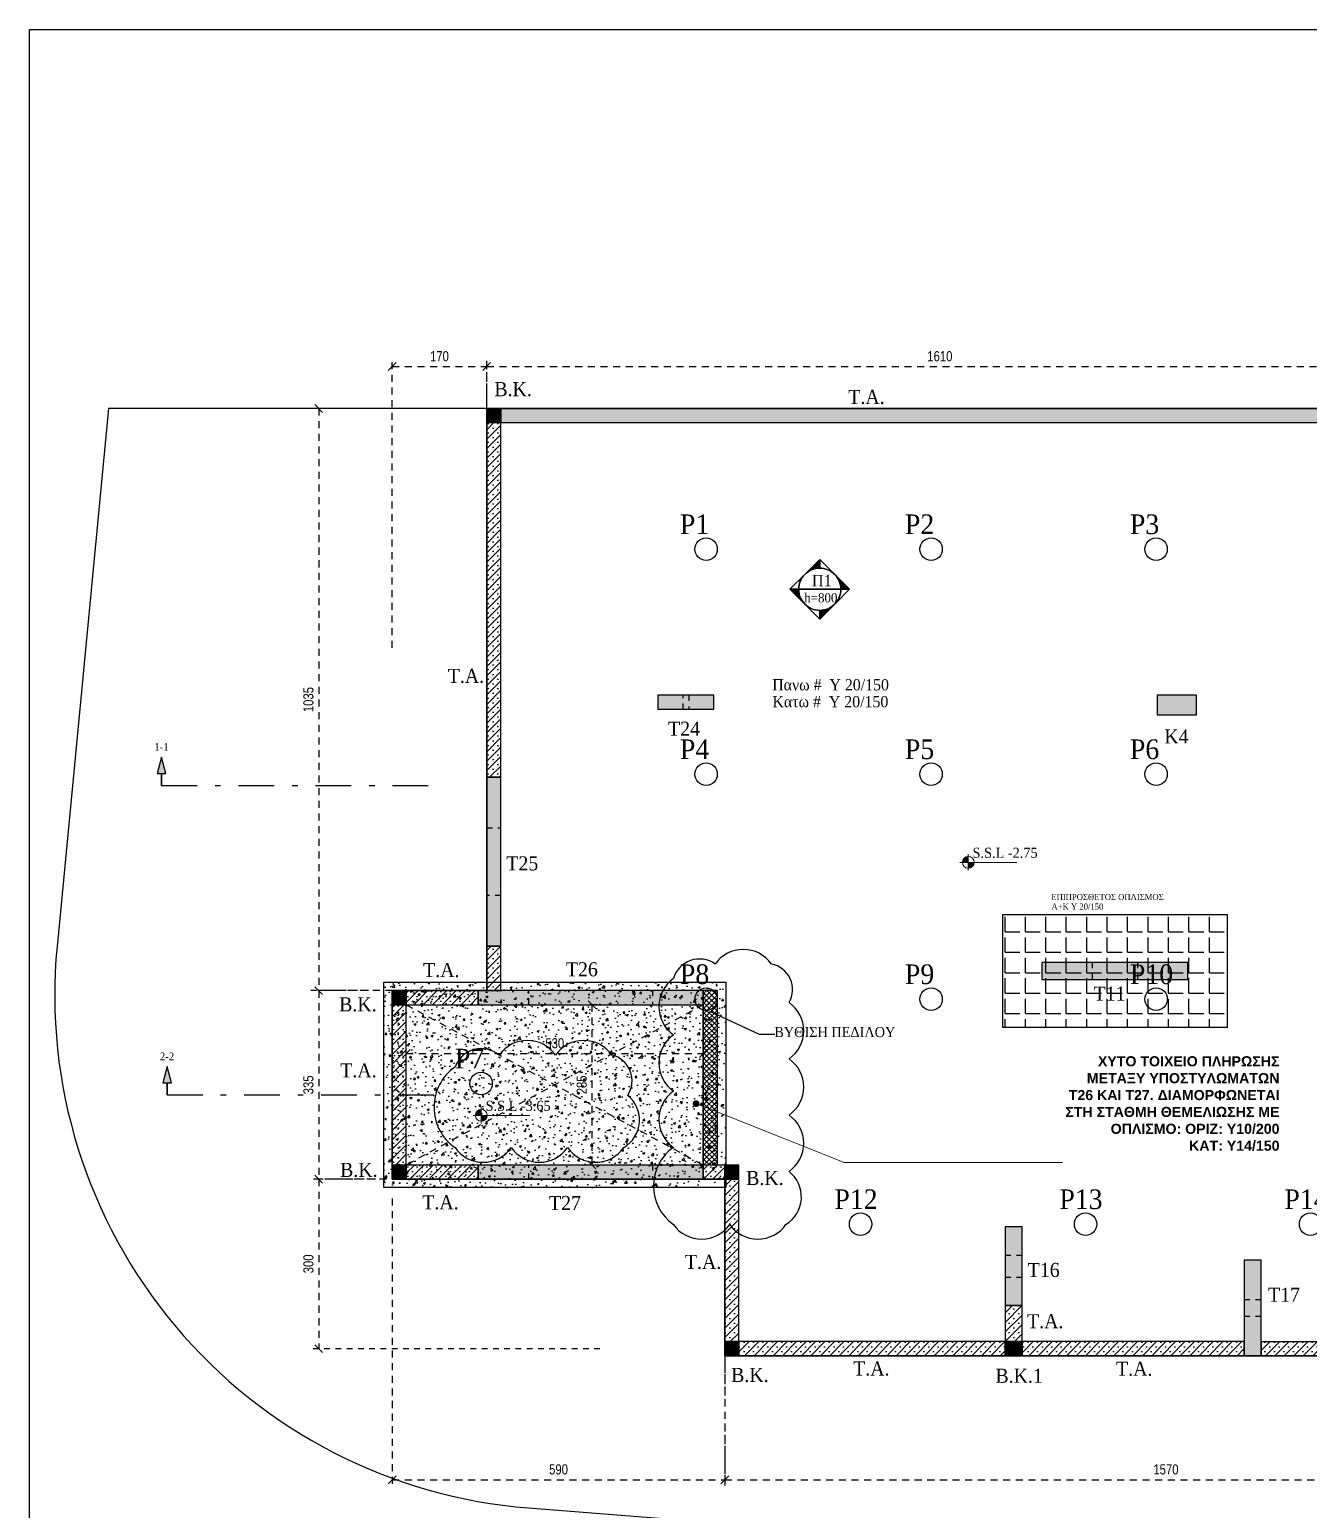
# Model space of a CAD drawing. Header units: millimetres. Extents: x -2171 to 1563, y -1758 to -1505.
# Drawn here: x -1732.05 to -1709.32, y -1616.56 to -1590.25 of the extents above; entities that cross this region are included whole.
import ezdxf
from ezdxf.enums import TextEntityAlignment as Align

# ---------------------------------------------------------------- set-up
doc = ezdxf.new("R2010")
doc.units = ezdxf.units.MM
doc.header["$PDMODE"] = 32
for name, pattern in [('DASHDOT', [25.4, 12.7, -6.35, 0, -6.35]), ('DASHED2', [0.375, 0.25, -0.125]), ('DOT', [0.025, 0, -0.025]), ('HIDDEN', [0.375, 0.25, -0.125]), ('HIDDEN2', [0.1875, 0.125, -0.0625])]:
    doc.linetypes.add(name, pattern=pattern)
doc.layers.get('Defpoints').update_dxf_attribs({"color": 6})
for name, color, linetype in [('-S_TEXT', 3, 'Continuous'), ('AM_5', 7, 'Continuous'), ('athinas comments', 10, 'Continuous'), ('Col_Det_Fill', 7, 'Continuous'), ('COLUMNS', 3, 'Continuous'), ('Fill_Col', 7, 'Continuous'), ('Geo_Col', 7, 'Continuous'), ('Geo_Col_-1', 7, 'Continuous'), ('Geo_Lines', 7, 'Continuous'), ('Geo_Lines_-1', 94, 'Continuous'), ('Geo_Lines_Foundation', 7, 'Continuous'), ('Sect_Fill', 7, 'Continuous'), ('Sect_Line_Symbol', 7, 'Continuous'), ('Text_Beam_3', 7, 'Continuous'), ('Text_Beam_Foundation', 7, 'Continuous'), ('Text_Col', 7, 'Continuous'), ('Text_Col_-1', 7, 'Continuous'), ('Text_Reinf_Slab', 7, 'Continuous'), ('Text_Reinf_Slab_Foundation', 7, 'Continuous'), ('Text_Slab', 7, 'Continuous')]:
    doc.layers.add(name, color=color, linetype=linetype)
doc.layers.add('A-ANNO-DIMS', color=1, linetype='Continuous', lineweight=9)
doc.layers.add('LEVEL PROPOSAL', color=242, linetype='Continuous', lineweight=0)
doc.styles.add('1-100', font='arial.ttf', dxfattribs={"width": 0.8})
doc.styles.add('ag', font='arial.ttf', dxfattribs={"height": 0.25})
doc.styles.add('S1TmsNwRmn1088_b_934_161', font='times.ttf', dxfattribs={"width": 0.933629, "height": 0.10875})
doc.styles.add('S1TmsNwRmn11_b_934_161', font='times.ttf', dxfattribs={"width": 0.933629, "height": 0.001087})
doc.styles.add('S1TmsNwRmn1359_b_934_161', font='times.ttf', dxfattribs={"width": 0.933629, "height": 0.135937})
doc.styles.get("Standard").update_dxf_attribs({"font": 'tahoma.ttf'})
doc.dimstyles.new('CHRISTOFOROS', dxfattribs={"dimscale": 0.2, "dimtxt": 0.25, "dimasz": 0.6, "dimexe": 0, "dimexo": 0, "dimgap": 0, "dimtad": 0, "dimdec": 0, "dimlfac": 100, "dimzin": 0, "dimdsep": 46, "dimtxsty": 'ag', "dimblk": 'ARCHTICK', "dimcen": 0, "dimclrd": 256, "dimclre": 256, "dimclrt": 1, "dimaunit": 1, "dimadec": 0, "dimazin": 0, "dimtfac": 1, "dimtdec": 0, "dimtofl": 0, "dimtmove": 0, "dimatfit": 3, "dimfxl": 1, "dimtolj": 1, "dimtzin": 0, "dimlwd": -1, "dimlwe": -1, "dimarcsym": 0})
doc.dimstyles.new('Copy of 1-100', dxfattribs={"dimtxt": 0.18, "dimasz": 0.14, "dimexe": 0.14, "dimexo": 0.1, "dimgap": 0.09, "dimtad": 1, "dimdec": 0, "dimlfac": 100, "dimrnd": 5, "dimzin": 5, "dimdsep": 46, "dimtxsty": '1-100', "dimblk": 'OBLIQUE', "dimcen": 0.09, "dimclrd": 1, "dimclre": 1, "dimclrt": 2, "dimadec": 0, "dimazin": 0, "dimtfac": 1, "dimtdec": 0, "dimtix": 1, "dimtmove": 2, "dimatfit": 3, "dimfxl": 5, "dimfxlon": 1, "dimtolj": 1, "dimtzin": 5, "dimarcsym": 0})
pattern_1 = [(45, (-88.00182, 0), (-0.084189901, 0.084189901), []), (45, (-87.91763, 0), (-0.084189901, 0.084189901), [0, -0.1190625])]

# ---------------------------------------------------------------- blocks, each defined once
blk = doc.blocks.new('Label_Υπόγειο 1-RC_XSN2633_3240')
at = {"layer": 'Text_Slab'}
for points in [[(-0.177, 0.177, -0.198912), (0, 0.25), (0, 0.354)], [(0.177, 0.177, -0.198912), (0.25, 0), (0.354, 0)], [(-0.177, -0.177, -0.198912), (-0.25, 0), (-0.354, 0)], [(0.177, -0.177, -0.198912), (0, -0.25), (0, -0.354)]]:
    blk.add_hatch(color=174, dxfattribs=at).paths.add_polyline_path(points)
at = {"layer": 'Text_Slab', "color": 174}
for points in [[(-0.177, 0.177, -0.198912), (0, 0.25), (0, 0.354)], [(0, 0.25, -0.198912), (0.177, 0.177), (0, 0.354)], [(-0.25, 0, -0.198912), (-0.177, 0.177), (-0.354, 0)], [(-0.25, 0, 0.414214), (0, -0.25, 0.414214), (0.25, 0, 0.414214), (0, 0.25, 0.414214)], [(0.177, 0.177, -0.198912), (0.25, 0), (0.354, 0)], [(-0.177, -0.177, -0.198912), (-0.25, 0), (-0.354, 0)], [(0.25, 0, -0.198912), (0.177, -0.177), (0.354, 0)], [(0, -0.25, -0.198912), (-0.177, -0.177), (0, -0.354)], [(0.177, -0.177, -0.198912), (0, -0.25), (0, -0.354)]]:
    blk.add_lwpolyline(points, format="xyb", close=True, dxfattribs=at)
blk.add_lwpolyline([(0.25, 0), (-0.25, 0)], close=True, dxfattribs=at)
blk = doc.blocks.new('_Oblique')
at = {"color": 0, "linetype": 'ByBlock', "lineweight": -2}
blk.add_line((-0.5, -0.5), (0.5, 0.5), dxfattribs=at)
blk = doc.blocks.new('*D1580')
at = {"layer": 'A-ANNO-DIMS', "color": 1, "linetype": 'HIDDEN', "lineweight": -2, "ltscale": 0.5, "transparency": 16777216}
blk.add_line((-1725.604, -1601.239), (-1725.604, -1596.099), dxfattribs=at)
at = {"layer": 'A-ANNO-DIMS', "color": 1, "linetype": 'HIDDEN2', "lineweight": -2, "ltscale": 0.5, "transparency": 16777216}
blk.add_line((-1723.924, -1601.239), (-1723.924, -1596.099), dxfattribs=at)
at = {"layer": 'A-ANNO-DIMS', "color": 1, "linetype": 'DASHED2', "lineweight": -2, "ltscale": 0.5, "transparency": 16777216}
blk.add_line((-1725.604, -1596.239), (-1723.924, -1596.239), dxfattribs=at)
at = {"layer": 'Defpoints', "color": 0, "ltscale": 0.5, "transparency": 16777216}
for p in [(-1723.924, -1596.239), (-1725.604, -1607.336), (-1723.924, -1607.336)]:
    blk.add_point(p, dxfattribs=at)
at = {"layer": 'A-ANNO-DIMS', "color": 1, "lineweight": -2, "ltscale": 0.5, "transparency": 16777216, "xscale": 0.14, "yscale": 0.14, "zscale": 0.14, "rotation": 180}
blk.add_blockref('_Oblique', (-1725.604, -1596.239), dxfattribs=at)
at = {"layer": 'A-ANNO-DIMS', "color": 1, "lineweight": -2, "ltscale": 0.5, "transparency": 16777216, "xscale": 0.14, "yscale": 0.14, "zscale": 0.14}
blk.add_blockref('_Oblique', (-1723.924, -1596.239), dxfattribs=at)
at = {"layer": 'A-ANNO-DIMS', "color": 2, "ltscale": 0.5, "transparency": 16777216, "insert": (-1724.764, -1596.058), "char_height": 0.18, "attachment_point": 5, "style": '1-100'}
blk.add_mtext('\\A1;170', dxfattribs=at)
blk = doc.blocks.new('*D1581')
at = {"layer": 'A-ANNO-DIMS', "color": 1, "linetype": 'HIDDEN', "lineweight": -2, "ltscale": 0.5, "transparency": 16777216}
blk.add_line((-1723.924, -1601.239), (-1723.924, -1596.099), dxfattribs=at)
at = {"layer": 'A-ANNO-DIMS', "color": 1, "linetype": 'HIDDEN2', "lineweight": -2, "ltscale": 0.5, "transparency": 16777216}
blk.add_line((-1707.813, -1596.886), (-1707.813, -1596.099), dxfattribs=at)
at = {"layer": 'A-ANNO-DIMS', "color": 1, "linetype": 'DASHED2', "lineweight": -2, "ltscale": 0.5, "transparency": 16777216}
blk.add_line((-1723.924, -1596.239), (-1707.813, -1596.239), dxfattribs=at)
at = {"layer": 'Defpoints', "color": 0, "ltscale": 0.5, "transparency": 16777216}
for p in [(-1707.813, -1596.239), (-1707.813, -1596.986), (-1723.924, -1607.336)]:
    blk.add_point(p, dxfattribs=at)
at = {"layer": 'A-ANNO-DIMS', "color": 1, "lineweight": -2, "ltscale": 0.5, "transparency": 16777216, "xscale": 0.14, "yscale": 0.14, "zscale": 0.14, "rotation": 180}
blk.add_blockref('_Oblique', (-1723.924, -1596.239), dxfattribs=at)
at = {"layer": 'A-ANNO-DIMS', "color": 1, "lineweight": -2, "ltscale": 0.5, "transparency": 16777216, "xscale": 0.14, "yscale": 0.14, "zscale": 0.14}
blk.add_blockref('_Oblique', (-1707.813, -1596.239), dxfattribs=at)
at = {"layer": 'A-ANNO-DIMS', "color": 2, "ltscale": 0.5, "transparency": 16777216, "insert": (-1715.868, -1596.058), "char_height": 0.18, "attachment_point": 5, "style": '1-100'}
blk.add_mtext('\\A1;1610', dxfattribs=at)
blk = doc.blocks.new('*D1584')
at = {"layer": 'A-ANNO-DIMS', "color": 1, "linetype": 'HIDDEN', "lineweight": -2, "ltscale": 0.5, "transparency": 16777216}
blk.add_line((-1724.024, -1596.985), (-1727.051, -1596.985), dxfattribs=at)
at = {"layer": 'A-ANNO-DIMS', "color": 1, "linetype": 'DASHED2', "lineweight": -2, "ltscale": 0.5, "transparency": 16777216}
blk.add_line((-1726.911, -1596.985), (-1726.911, -1607.336), dxfattribs=at)
at = {"layer": 'A-ANNO-DIMS', "color": 1, "linetype": 'HIDDEN2', "lineweight": -2, "ltscale": 0.5, "transparency": 16777216}
blk.add_line((-1724.024, -1607.336), (-1727.051, -1607.336), dxfattribs=at)
at = {"layer": 'Defpoints', "color": 0, "ltscale": 0.5, "transparency": 16777216}
for p in [(-1723.924, -1596.985), (-1726.911, -1607.336), (-1723.924, -1607.336)]:
    blk.add_point(p, dxfattribs=at)
at = {"layer": 'A-ANNO-DIMS', "color": 1, "lineweight": -2, "ltscale": 0.5, "transparency": 16777216, "xscale": 0.14, "yscale": 0.14, "zscale": 0.14}
for p, rotation in [((-1726.911, -1596.985), 90), ((-1726.911, -1607.336), 270)]:
    blk.add_blockref('_Oblique', p, dxfattribs=dict(at, rotation=rotation))
at = {"layer": 'A-ANNO-DIMS', "color": 2, "ltscale": 0.5, "transparency": 16777216, "insert": (-1727.093, -1602.161), "char_height": 0.18, "attachment_point": 5, "rotation": 90, "style": '1-100'}
blk.add_mtext('\\A1;1035', dxfattribs=at)
blk = doc.blocks.new('*D1585')
at = {"layer": 'A-ANNO-DIMS', "color": 1, "linetype": 'HIDDEN', "lineweight": -2, "ltscale": 0.5, "transparency": 16777216}
blk.add_line((-1724.024, -1607.336), (-1727.051, -1607.336), dxfattribs=at)
at = {"layer": 'A-ANNO-DIMS', "color": 1, "linetype": 'DASHED2', "lineweight": -2, "ltscale": 0.5, "transparency": 16777216}
blk.add_line((-1726.911, -1607.336), (-1726.911, -1610.686), dxfattribs=at)
at = {"layer": 'A-ANNO-DIMS', "color": 1, "linetype": 'HIDDEN2', "lineweight": -2, "ltscale": 0.5, "transparency": 16777216}
blk.add_line((-1725.704, -1610.686), (-1727.051, -1610.686), dxfattribs=at)
at = {"layer": 'Defpoints', "color": 0, "ltscale": 0.5, "transparency": 16777216}
for p in [(-1723.924, -1607.336), (-1726.911, -1610.686), (-1725.604, -1610.686)]:
    blk.add_point(p, dxfattribs=at)
at = {"layer": 'A-ANNO-DIMS', "color": 1, "lineweight": -2, "ltscale": 0.5, "transparency": 16777216, "xscale": 0.14, "yscale": 0.14, "zscale": 0.14}
for p, rotation in [((-1726.911, -1607.336), 90), ((-1726.911, -1610.686), 270)]:
    blk.add_blockref('_Oblique', p, dxfattribs=dict(at, rotation=rotation))
at = {"layer": 'A-ANNO-DIMS', "color": 2, "ltscale": 0.5, "transparency": 16777216, "insert": (-1727.093, -1609.011), "char_height": 0.18, "attachment_point": 5, "rotation": 90, "style": '1-100'}
blk.add_mtext('\\A1;335', dxfattribs=at)
blk = doc.blocks.new('*D1586')
at = {"layer": 'A-ANNO-DIMS', "color": 1, "linetype": 'HIDDEN', "lineweight": -2, "ltscale": 0.5, "transparency": 16777216}
blk.add_line((-1725.704, -1610.686), (-1727.051, -1610.686), dxfattribs=at)
at = {"layer": 'A-ANNO-DIMS', "color": 1, "linetype": 'DASHED2', "lineweight": -2, "ltscale": 0.5, "transparency": 16777216}
blk.add_line((-1726.911, -1610.686), (-1726.911, -1613.701), dxfattribs=at)
at = {"layer": 'A-ANNO-DIMS', "color": 1, "linetype": 'HIDDEN2', "lineweight": -2, "ltscale": 0.5, "transparency": 16777216}
blk.add_line((-1721.911, -1613.701), (-1727.051, -1613.701), dxfattribs=at)
at = {"layer": 'Defpoints', "color": 0, "ltscale": 0.5, "transparency": 16777216}
for p in [(-1725.604, -1610.686), (-1726.911, -1613.701), (-1719.566, -1613.701)]:
    blk.add_point(p, dxfattribs=at)
at = {"layer": 'A-ANNO-DIMS', "color": 1, "lineweight": -2, "ltscale": 0.5, "transparency": 16777216, "xscale": 0.14, "yscale": 0.14, "zscale": 0.14}
for p, rotation in [((-1726.911, -1610.686), 90), ((-1726.911, -1613.701), 270)]:
    blk.add_blockref('_Oblique', p, dxfattribs=dict(at, rotation=rotation))
at = {"layer": 'A-ANNO-DIMS', "color": 2, "ltscale": 0.5, "transparency": 16777216, "insert": (-1727.093, -1612.193), "char_height": 0.18, "attachment_point": 5, "rotation": 90, "style": '1-100'}
blk.add_mtext('\\A1;300', dxfattribs=at)
blk = doc.blocks.new('*D1571')
at = {"layer": 'A-ANNO-DIMS', "color": 1, "linetype": 'HIDDEN', "lineweight": -2, "ltscale": 0.5, "transparency": 16777216}
blk.add_line((-1725.604, -1611.031), (-1725.604, -1616.171), dxfattribs=at)
at = {"layer": 'A-ANNO-DIMS', "color": 1, "linetype": 'HIDDEN2', "lineweight": -2, "ltscale": 0.5, "transparency": 16777216}
blk.add_line((-1719.691, -1611.031), (-1719.691, -1616.171), dxfattribs=at)
at = {"layer": 'A-ANNO-DIMS', "color": 1, "linetype": 'DASHED2', "lineweight": -2, "ltscale": 0.5, "transparency": 16777216}
blk.add_line((-1725.604, -1616.031), (-1719.691, -1616.031), dxfattribs=at)
at = {"layer": 'Defpoints', "color": 0, "ltscale": 0.5, "transparency": 16777216}
for p in [(-1725.604, -1610.686), (-1719.691, -1610.686), (-1719.691, -1616.031)]:
    blk.add_point(p, dxfattribs=at)
at = {"layer": 'A-ANNO-DIMS', "color": 1, "lineweight": -2, "ltscale": 0.5, "transparency": 16777216, "xscale": 0.14, "yscale": 0.14, "zscale": 0.14, "rotation": 180}
blk.add_blockref('_Oblique', (-1725.604, -1616.031), dxfattribs=at)
at = {"layer": 'A-ANNO-DIMS', "color": 1, "lineweight": -2, "ltscale": 0.5, "transparency": 16777216, "xscale": 0.14, "yscale": 0.14, "zscale": 0.14}
blk.add_blockref('_Oblique', (-1719.691, -1616.031), dxfattribs=at)
at = {"layer": 'A-ANNO-DIMS', "color": 2, "ltscale": 0.5, "transparency": 16777216, "insert": (-1722.647, -1615.849), "char_height": 0.18, "attachment_point": 5, "style": '1-100'}
blk.add_mtext('\\A1;590', dxfattribs=at)
blk = doc.blocks.new('*D1587')
at = {"layer": 'A-ANNO-DIMS', "color": 1, "linetype": 'HIDDEN', "lineweight": -2, "ltscale": 0.5, "transparency": 16777216}
blk.add_line((-1719.691, -1613.926), (-1719.691, -1616.171), dxfattribs=at)
at = {"layer": 'A-ANNO-DIMS', "color": 1, "linetype": 'HIDDEN2', "lineweight": -2, "ltscale": 0.5, "transparency": 16777216}
blk.add_line((-1704.007, -1613.929), (-1704.007, -1616.171), dxfattribs=at)
at = {"layer": 'A-ANNO-DIMS', "color": 1, "linetype": 'DASHED2', "lineweight": -2, "ltscale": 0.5, "transparency": 16777216}
blk.add_line((-1719.691, -1616.031), (-1704.007, -1616.031), dxfattribs=at)
at = {"layer": 'Defpoints', "color": 0, "ltscale": 0.5, "transparency": 16777216}
for p in [(-1719.691, -1613.826), (-1704.007, -1613.829), (-1704.007, -1616.031)]:
    blk.add_point(p, dxfattribs=at)
at = {"layer": 'A-ANNO-DIMS', "color": 1, "lineweight": -2, "ltscale": 0.5, "transparency": 16777216, "xscale": 0.14, "yscale": 0.14, "zscale": 0.14, "rotation": 180}
blk.add_blockref('_Oblique', (-1719.691, -1616.031), dxfattribs=at)
at = {"layer": 'A-ANNO-DIMS', "color": 1, "lineweight": -2, "ltscale": 0.5, "transparency": 16777216, "xscale": 0.14, "yscale": 0.14, "zscale": 0.14}
blk.add_blockref('_Oblique', (-1704.007, -1616.031), dxfattribs=at)
at = {"layer": 'A-ANNO-DIMS', "color": 2, "ltscale": 0.5, "transparency": 16777216, "insert": (-1711.849, -1615.849), "char_height": 0.18, "attachment_point": 5, "style": '1-100'}
blk.add_mtext('\\A1;1570', dxfattribs=at)
blk = doc.blocks.new('*D1593')
at = {"layer": 'AM_5', "color": 1, "linetype": 'HIDDEN', "lineweight": -2, "ltscale": 0.5, "transparency": 16777216}
blk.add_line((-1725.354, -1608.454), (-1725.354, -1608.314), dxfattribs=at)
at = {"layer": 'AM_5', "color": 1, "linetype": 'DASHED2', "lineweight": -2, "ltscale": 0.5, "transparency": 16777216}
blk.add_line((-1725.354, -1608.454), (-1720.074, -1608.454), dxfattribs=at)
at = {"layer": 'AM_5', "color": 1, "linetype": 'HIDDEN2', "lineweight": -2, "ltscale": 0.5, "transparency": 16777216}
blk.add_line((-1720.074, -1608.454), (-1720.074, -1608.314), dxfattribs=at)
at = {"layer": 'Defpoints', "color": 0, "ltscale": 0.5, "transparency": 16777216}
for p in [(-1725.354, -1608.454), (-1720.074, -1608.454), (-1720.074, -1608.454)]:
    blk.add_point(p, dxfattribs=at)
at = {"layer": 'AM_5', "color": 1, "lineweight": -2, "ltscale": 0.5, "transparency": 16777216, "xscale": 0.14, "yscale": 0.14, "zscale": 0.14, "rotation": 180}
blk.add_blockref('_Oblique', (-1725.354, -1608.454), dxfattribs=at)
at = {"layer": 'AM_5', "color": 1, "lineweight": -2, "ltscale": 0.5, "transparency": 16777216, "xscale": 0.14, "yscale": 0.14, "zscale": 0.14}
blk.add_blockref('_Oblique', (-1720.074, -1608.454), dxfattribs=at)
at = {"layer": 'AM_5', "color": 2, "ltscale": 0.5, "transparency": 16777216, "insert": (-1722.714, -1608.272), "char_height": 0.18, "attachment_point": 5, "style": '1-100'}
blk.add_mtext('\\A1;530', dxfattribs=at)
blk = doc.blocks.new('*D1594')
at = {"layer": 'AM_5', "color": 1, "linetype": 'HIDDEN', "lineweight": -2, "ltscale": 0.5, "transparency": 16777216}
blk.add_line((-1721.965, -1607.586), (-1722.193, -1607.586), dxfattribs=at)
at = {"layer": 'AM_5', "color": 1, "linetype": 'DASHED2', "lineweight": -2, "ltscale": 0.5, "transparency": 16777216}
blk.add_line((-1722.053, -1607.586), (-1722.053, -1610.436), dxfattribs=at)
at = {"layer": 'AM_5', "color": 1, "linetype": 'HIDDEN2', "lineweight": -2, "ltscale": 0.5, "transparency": 16777216}
blk.add_line((-1721.965, -1610.436), (-1722.193, -1610.436), dxfattribs=at)
at = {"layer": 'Defpoints', "color": 0, "ltscale": 0.5, "transparency": 16777216}
for p in [(-1721.865, -1607.586), (-1722.053, -1610.436), (-1721.865, -1610.436)]:
    blk.add_point(p, dxfattribs=at)
at = {"layer": 'AM_5', "color": 1, "lineweight": -2, "ltscale": 0.5, "transparency": 16777216, "xscale": 0.14, "yscale": 0.14, "zscale": 0.14}
for p, rotation in [((-1722.053, -1607.586), 90), ((-1722.053, -1610.436), 270)]:
    blk.add_blockref('_Oblique', p, dxfattribs=dict(at, rotation=rotation))
at = {"layer": 'AM_5', "color": 2, "ltscale": 0.5, "transparency": 16777216, "insert": (-1722.234, -1609.011), "char_height": 0.18, "attachment_point": 5, "rotation": 90, "style": '1-100'}
blk.add_mtext('\\A1;285', dxfattribs=at)
blk = doc.blocks.new('_ArchTick')
at = {"color": 0, "linetype": 'ByBlock', "const_width": 0.15}
blk.add_lwpolyline([(-0.5, -0.5), (0.5, 0.5)], dxfattribs=at)
blk = doc.blocks.new('Level Proposal')
at = {"layer": 'LEVEL PROPOSAL'}
for points in [[(0, 0.15, 0.414214), (-0.15, 0), (0, 0)], [(0.15, 0), (0, 0), (0, -0.15, 0.414214)]]:
    blk.add_hatch(color=256, dxfattribs=at).paths.add_polyline_path(points)
for p, q in [((-0.21, 0), (1.23, 0)), ((0, 0.21), (0, -0.21))]:
    blk.add_line(p, q, dxfattribs=at)
blk.add_circle((0, 0), 0.15, dxfattribs=at)
blk = doc.blocks.new('zw$9B12')
at = {"layer": 'COLUMNS'}
for centre in [(-14.767, 5.6), (-10.767, 5.6), (-6.767, 5.6), (-14.767, 1.6), (-10.767, 1.6), (-6.767, 1.6), (1.233, 0.1), (5.233, 0.1), (9.233, 0.1), (-14.767, -2.4), (-10.767, -2.4), (-6.767, -2.4), (-2.767, -2.4), (-18.767, -3.9), (-12.02, -6.4), (-8.02, -6.4), (-4.02, -6.4), (-0.02, -6.4)]:
    blk.add_circle(centre, 0.2, dxfattribs=at)
at = {"layer": 'Text_Col_-1', "color": 200, "style": 'S1TmsNwRmn11_b_934_161', "width": 0.933629}
for s, p in [('P1', (-15.232, 5.867)), ('P2', (-11.232, 5.867)), ('P3', (-7.232, 5.867)), ('P4', (-15.232, 1.867)), ('P5', (-11.232, 1.867)), ('P6', (-7.232, 1.867)), ('P16', (0.768, 0.367)), ('P17', (4.768, 0.367)), ('P18', (8.768, 0.367)), ('P8', (-15.232, -2.133)), ('P9', (-11.232, -2.133)), ('P10', (-7.232, -2.133)), ('P11', (-3.232, -2.133)), ('P7', (-19.232, -3.633)), ('P12', (-12.486, -6.133)), ('P13', (-8.486, -6.133)), ('P14', (-4.486, -6.133)), ('P15', (-0.486, -6.133))]:
    blk.add_text(s, height=0.35, dxfattribs=at).set_placement(p)

msp = doc.modelspace()

# ---------------------------------------------------------------- hatches: boundary and pattern name
at = {"linetype": 'Continuous', "ltscale": 0.5}
h = msp.add_hatch(dxfattribs=at)
h.set_pattern_fill('ANSI37', color=8, scale=0.02)
h.set_pattern_definition([(45, (-12.013236, 0), (-0.0449012806, 0.0449012806), []), (135, (-12.013236, 0), (-0.0449012806, -0.0449012806), [])])
h.paths.add_polyline_path([(-1719.8239, -1610.4327), (-1719.8238, -1607.3358), (-1720.0738, -1607.3358), (-1720.0738, -1610.4327)])
at = {"layer": 'Fill_Col'}
for points in [[(-1723.6737, -1597.2355), (-1723.6737, -1596.9855), (-1723.9237, -1596.9855), (-1723.9237, -1597.2355)], [(-1720.8836, -1602.3333), (-1719.8836, -1602.3333), (-1719.8836, -1602.0833), (-1720.8836, -1602.0833)], [(-1711.3067, -1602.0832), (-1712.0067, -1602.0832), (-1712.0067, -1602.4332), (-1711.3067, -1602.4332)], [(-1723.6738, -1606.5428), (-1723.6738, -1603.5428), (-1723.9238, -1603.5428), (-1723.9238, -1606.5428)], [(-1714.0568, -1607.1359), (-1711.4568, -1607.1359), (-1711.4568, -1606.8359), (-1714.0568, -1606.8359)], [(-1725.3539, -1607.5857), (-1725.3539, -1607.3357), (-1725.6039, -1607.3357), (-1725.6039, -1607.5857)], [(-1724.0738, -1607.5858), (-1720.0738, -1607.5858), (-1720.0738, -1607.3358), (-1724.0738, -1607.3358)], [(-1725.354, -1610.6857), (-1725.354, -1610.4357), (-1725.604, -1610.4357), (-1725.604, -1610.6857)], [(-1724.0738, -1610.6861), (-1720.0738, -1610.6861), (-1720.0738, -1610.4361), (-1724.0738, -1610.4361)], [(-1719.4409, -1610.6858), (-1719.4409, -1610.4358), (-1719.6909, -1610.4358), (-1719.6909, -1610.6858)], [(-1714.4069, -1612.9359), (-1714.4069, -1611.5359), (-1714.7069, -1611.5359), (-1714.7069, -1612.9359)], [(-1710.1569, -1613.826), (-1710.1569, -1612.126), (-1710.4569, -1612.126), (-1710.4569, -1613.826)], [(-1719.441, -1613.8258), (-1719.441, -1613.5758), (-1719.691, -1613.5758), (-1719.691, -1613.8258)], [(-1714.4069, -1613.826), (-1714.4069, -1613.576), (-1714.7069, -1613.576), (-1714.7069, -1613.826)]]:
    msp.add_hatch(color=253, dxfattribs=at).paths.add_polyline_path(points)
at = {"layer": 'Geo_Col_-1', "ltscale": 0.5, "transparency": 33554572}
h = msp.add_hatch(dxfattribs=at)
h.set_pattern_fill('SACNCR', scale=0.05)
h.set_pattern_definition(pattern_1)
h.paths.add_polyline_path([(-1723.6738, -1597.2355), (-1708.0628, -1597.2355), (-1708.0628, -1596.9858), (-1707.8131, -1596.9858), (-1707.8128, -1596.9855), (-1723.6737, -1596.9855)])
h = msp.add_hatch(dxfattribs=at)
h.set_pattern_fill('SACNCR', scale=0.05)
h.set_pattern_definition(pattern_1)
h.paths.add_polyline_path([(-1723.9237, -1597.2355), (-1723.9238, -1603.5428), (-1723.6738, -1603.5428), (-1723.6737, -1597.2355)])
h = msp.add_hatch(dxfattribs=at)
h.set_pattern_fill('SACNCR', scale=0.05)
h.set_pattern_definition(pattern_1)
h.paths.add_polyline_path([(-1723.9238, -1606.5428), (-1723.9238, -1607.3358), (-1723.6738, -1607.3358), (-1723.6738, -1606.5428)])
h = msp.add_hatch(dxfattribs=at)
h.set_pattern_fill('SACNCR', scale=0.05)
h.set_pattern_definition(pattern_1)
h.paths.add_polyline_path([(-1725.354, -1607.5857), (-1724.0738, -1607.5858), (-1724.0738, -1607.3357), (-1725.3539, -1607.3357)])
h = msp.add_hatch(dxfattribs=at)
h.set_pattern_fill('SACNCR', scale=0.05)
h.set_pattern_definition(pattern_1)
h.paths.add_polyline_path([(-1725.354, -1610.4357), (-1725.3539, -1607.5857), (-1725.6039, -1607.5857), (-1725.604, -1610.4357)])
h = msp.add_hatch(dxfattribs=at)
h.set_pattern_fill('SACNCR', scale=0.05)
h.set_pattern_definition(pattern_1)
h.paths.add_polyline_path([(-1725.6036, -1610.6857), (-1725.604, -1610.6861), (-1724.0738, -1610.6861), (-1724.0738, -1610.4361), (-1725.354, -1610.4361), (-1725.354, -1610.6857)])
h = msp.add_hatch(dxfattribs=at)
h.set_pattern_fill('SACNCR', scale=0.05)
h.set_pattern_definition(pattern_1)
h.paths.add_polyline_path([(-1719.6909, -1610.4358), (-1720.074, -1610.4358), (-1720.074, -1610.4361), (-1720.0738, -1610.4361), (-1720.0738, -1610.6858), (-1719.6909, -1610.6858)])
h = msp.add_hatch(dxfattribs=at)
h.set_pattern_fill('SACNCR', scale=0.05)
h.set_pattern_definition(pattern_1)
h.paths.add_polyline_path([(-1719.441, -1613.5759), (-1719.4409, -1610.6858), (-1719.691, -1610.6858), (-1719.691, -1613.5758)])
h = msp.add_hatch(dxfattribs=at)
h.set_pattern_fill('SACNCR', scale=0.05)
h.set_pattern_definition(pattern_1)
h.paths.add_polyline_path([(-1714.4069, -1613.576), (-1714.4069, -1612.9359), (-1714.7069, -1612.9359), (-1714.7069, -1613.576)])
h = msp.add_hatch(dxfattribs=at)
h.set_pattern_fill('SACNCR', scale=0.05)
h.set_pattern_definition(pattern_1)
h.paths.add_polyline_path([(-1719.441, -1613.8259), (-1714.5569, -1613.8259), (-1714.5569, -1613.8154), (-1714.7069, -1613.8154), (-1714.7069, -1613.5759), (-1719.441, -1613.5758)])
h = msp.add_hatch(dxfattribs=at)
h.set_pattern_fill('SACNCR', scale=0.05)
h.set_pattern_definition(pattern_1)
h.paths.add_polyline_path([(-1714.5569, -1613.8154), (-1714.5569, -1613.826), (-1710.4569, -1613.826), (-1710.4569, -1613.576), (-1714.4069, -1613.576), (-1714.4069, -1613.8154)])
h = msp.add_hatch(dxfattribs=at)
h.set_pattern_fill('SACNCR', scale=0.05)
h.set_pattern_definition(pattern_1)
h.paths.add_polyline_path([(-1710.3069, -1613.826), (-1710.3069, -1613.8288), (-1704.3068, -1613.8288), (-1704.3068, -1613.5788), (-1710.1569, -1613.5788), (-1710.1569, -1613.826)])
at = {"layer": 'Sect_Fill', "linetype": 'Continuous', "ltscale": 0.5, "transparency": 33554572}
h = msp.add_hatch(dxfattribs=at)
h.set_pattern_fill('AR-CONC', color=256, scale=0.002)
h.set_pattern_definition([(50, (321.78656, 1e-05), (0.364369338, -0.03187817), [0.0381, -0.4191]), (355, (321.78656, 1e-05), (-0.070486843, 0.38211369), [0.03048, -0.33528117]), (100.451445, (321.81693, -0.00265), (0.293882494, 0.350235504), [0.03238002, -0.35618049]), (46.1842, (321.78656, 0.1016), (0.54215808, -0.084084656), [0.05715, -0.62865]), (96.635558, (321.83174, 0.0946), (0.47480827, 0.49485225), [0.04857005, -0.53427122]), (351.18415, (321.78656, 0.1016), (0.47480827, 0.49485225), [0.04571993, -0.50291946]), (21, (321.83736, 0.0762), (0.303228783, -0.204530396), [0.0381, -0.4191]), (326, (321.83736, 0.0762), (0.123604057, 0.36837593), [0.03048, -0.33528]), (71.451445, (321.86263, 0.05917), (0.42683284, 0.16384554), [0.03238002, -0.356179875]), (37.5, (321.78656, 1e-05), (0.0061772065, 0.169110078), [0, -0.331216, 0, -0.34036, 0, -0.33655]), (7.5, (321.78656, 1e-05), (0.133639325, 0.20036115), [0, -0.194056, 0, -0.323596, 0, -0.12827]), (327.5, (321.67328, 1e-05), (0.27118119, -0.011457488), [0, -0.127, 0, -0.39624, 0, -0.52578]), (317.5, (321.62248, 1e-05), (0.296258363, 0.050852982), [0, -0.1651, 0, -0.263144, 0, -0.37338])])
h.paths.add_polyline_path([(-1725.754, -1607.1856), (-1719.6738, -1607.1856), (-1719.6738, -1610.8356), (-1725.754, -1610.8356)])
at = {"layer": 'Sect_Line_Symbol'}
for points in [[(-1729.7068, -1603.6859), (-1729.7068, -1603.4757), (-1729.6292, -1603.4757), (-1729.7068, -1603.1859), (-1729.7845, -1603.4757), (-1729.7068, -1603.4757)], [(-1729.6068, -1609.1859), (-1729.6068, -1608.9757), (-1729.5292, -1608.9757), (-1729.6068, -1608.6859), (-1729.6845, -1608.9757), (-1729.6068, -1608.9757)]]:
    msp.add_hatch(color=2, dxfattribs=at).paths.add_polyline_path(points)
at = {"layer": 'Text_Col', "linetype": 'Continuous', "ltscale": 0.5}
h = msp.add_hatch(dxfattribs=at)
h.set_pattern_fill('ANGLE', color=256, scale=0.052)
h.set_pattern_definition([(0, (-118414.02685, 209292.31758), (0, 0.36322), [0.26416, -0.09906]), (90, (-118414.02685, 209292.31758), (-0.36322, 0), [0.26416, -0.09906])])
h.paths.add_polyline_path([(-1714.7568, -1607.9859), (-1710.7568, -1607.9859), (-1710.7568, -1605.9859), (-1714.7568, -1605.9859)])

# ---------------------------------------------------------------- linework, layer by layer
at = {"layer": '-S_TEXT', "ltscale": 5}
msp.add_lwpolyline([(-1732.0504, -1590.2497), (-1673.9029, -1590.2497), (-1673.9029, -1630.2944), (-1732.0504, -1630.2944)], close=True, dxfattribs=at)
at = {"color": 2, "linetype": 'HIDDEN', "ltscale": 0.5}
for p, q in [((-1720.0738, -1607.5858), (-1725.354, -1610.4357)), ((-1725.3539, -1607.5857), (-1720.074, -1610.4358))]:
    msp.add_line(p, q, dxfattribs=at)
at = {"layer": 'athinas comments'}
for points in [[(-1720.604, -1611.4939, 0.5205671), (-1719.604, -1611.4939, 0.5205671), (-1718.604, -1611.4939, 0.5205671), (-1718.5491, -1610.5489, 0.5205671), (-1718.5491, -1609.5489, 0.5205671), (-1718.5491, -1608.5489, 0.5205671), (-1718.5491, -1607.5489, 0.5205671), (-1718.8633, -1606.8631, 0.5205671), (-1719.8633, -1606.8631, 0.5205671), (-1720.604, -1607.1224, 0.5205671), (-1720.604, -1608.1224, 0.5205671), (-1720.604, -1609.1224, 0.5205671), (-1720.604, -1610.1224, 0.5205671)], [(-1724.4876, -1610.1268, 0.5205671), (-1723.4876, -1610.1268, 0.5205671), (-1722.4876, -1610.1268, 0.5205671), (-1721.4876, -1610.1268, 0.5205671), (-1721.4171, -1609.1973, 0.5205671), (-1721.7006, -1608.4809, 0.5205671), (-1722.7006, -1608.4809, 0.5205671), (-1723.7006, -1608.4809, 0.5205671), (-1724.4876, -1608.6939, 0.5205671)]]:
    msp.add_lwpolyline(points, format="xyb", close=True, dxfattribs=at)
at = {"layer": 'Col_Det_Fill', "color": 252, "ltscale": 0.5}
msp.add_lwpolyline([(-1723.9238, -1596.9854), (-1707.8128, -1596.9859), (-1707.8132, -1605.0858), (-1705.2572, -1605.0859), (-1705.2572, -1602.0359), (-1694.9072, -1602.0359), (-1694.9072, -1607.1359), (-1704.0069, -1607.1361), (-1704.0068, -1613.8288), (-1719.6909, -1613.8258), (-1719.691, -1610.6858), (-1725.604, -1610.6855), (-1725.6039, -1607.3359), (-1723.9238, -1607.3357)], close=True, dxfattribs=at)
at = {"layer": 'Col_Det_Fill', "color": 94, "ltscale": 0.5}
msp.add_lwpolyline([(-1714.7568, -1607.9859), (-1710.7568, -1607.9859), (-1710.7568, -1605.9859), (-1714.7568, -1605.9859)], close=True, dxfattribs=at)
at = {"layer": 'Geo_Col', "color": 94}
for points in [[(-1723.6737, -1597.2355), (-1723.6737, -1596.9855), (-1723.9237, -1596.9855), (-1723.9237, -1597.2355)], [(-1723.6738, -1597.2355), (-1708.0628, -1597.2355), (-1708.0628, -1596.9858), (-1707.8131, -1596.9858), (-1707.8128, -1596.9855), (-1723.6737, -1596.9855)], [(-1723.9237, -1597.2355), (-1723.9238, -1603.5428), (-1723.6738, -1603.5428), (-1723.6737, -1597.2355)], [(-1720.8836, -1602.3333), (-1719.8836, -1602.3333), (-1719.8836, -1602.0833), (-1720.8836, -1602.0833)], [(-1711.3067, -1602.0832), (-1712.0067, -1602.0832), (-1712.0067, -1602.4332), (-1711.3067, -1602.4332)], [(-1723.6738, -1606.5428), (-1723.6738, -1603.5428), (-1723.9238, -1603.5428), (-1723.9238, -1606.5428)], [(-1723.9238, -1606.5428), (-1723.9238, -1607.3358), (-1723.6738, -1607.3358), (-1723.6738, -1606.5428)], [(-1714.0568, -1607.1359), (-1711.4568, -1607.1359), (-1711.4568, -1606.8359), (-1714.0568, -1606.8359)], [(-1725.3539, -1607.5857), (-1725.3539, -1607.3357), (-1725.6039, -1607.3357), (-1725.6039, -1607.5857)], [(-1725.354, -1607.5857), (-1724.0738, -1607.5858), (-1724.0738, -1607.3357), (-1725.3539, -1607.3357)], [(-1724.0738, -1607.5858), (-1720.0738, -1607.5858), (-1720.0738, -1607.3358), (-1724.0738, -1607.3358)], [(-1725.354, -1610.4357), (-1725.3539, -1607.5857), (-1725.6039, -1607.5857), (-1725.604, -1610.4357)], [(-1725.354, -1610.6857), (-1725.354, -1610.4357), (-1725.604, -1610.4357), (-1725.604, -1610.6857)], [(-1725.6036, -1610.6857), (-1725.604, -1610.6861), (-1724.0738, -1610.6861), (-1724.0738, -1610.4361), (-1725.354, -1610.4361), (-1725.354, -1610.6857)], [(-1724.0738, -1610.6861), (-1720.0738, -1610.6861), (-1720.0738, -1610.4361), (-1724.0738, -1610.4361)], [(-1719.6909, -1610.4358), (-1720.074, -1610.4358), (-1720.074, -1610.4361), (-1720.0738, -1610.4361), (-1720.0738, -1610.6858), (-1719.6909, -1610.6858)], [(-1719.4409, -1610.6858), (-1719.4409, -1610.4358), (-1719.6909, -1610.4358), (-1719.6909, -1610.6858)], [(-1719.441, -1613.5759), (-1719.4409, -1610.6858), (-1719.691, -1610.6858), (-1719.691, -1613.5758)], [(-1714.4069, -1612.9359), (-1714.4069, -1611.5359), (-1714.7069, -1611.5359), (-1714.7069, -1612.9359)], [(-1710.1569, -1613.826), (-1710.1569, -1612.126), (-1710.4569, -1612.126), (-1710.4569, -1613.826)], [(-1714.4069, -1613.576), (-1714.4069, -1612.9359), (-1714.7069, -1612.9359), (-1714.7069, -1613.576)], [(-1719.441, -1613.8258), (-1719.441, -1613.5758), (-1719.691, -1613.5758), (-1719.691, -1613.8258)], [(-1719.441, -1613.8259), (-1714.5569, -1613.8259), (-1714.5569, -1613.8154), (-1714.7069, -1613.8154), (-1714.7069, -1613.5759), (-1719.441, -1613.5758)], [(-1714.4069, -1613.826), (-1714.4069, -1613.576), (-1714.7069, -1613.576), (-1714.7069, -1613.826)], [(-1714.5569, -1613.8154), (-1714.5569, -1613.826), (-1710.4569, -1613.826), (-1710.4569, -1613.576), (-1714.4069, -1613.576), (-1714.4069, -1613.8154)], [(-1710.3069, -1613.826), (-1710.3069, -1613.8288), (-1704.3068, -1613.8288), (-1704.3068, -1613.5788), (-1710.1569, -1613.5788), (-1710.1569, -1613.826)]]:
    msp.add_lwpolyline(points, close=True, dxfattribs=at)
at = {"layer": 'Geo_Col', "color": 94, "linetype": 'DOT'}
for points in [[(-1720.8836, -1602.3333), (-1720.4336, -1602.3333), (-1720.4336, -1602.0833), (-1720.8836, -1602.0833)], [(-1719.8836, -1602.0833), (-1720.3336, -1602.0833), (-1720.3336, -1602.3333), (-1719.8836, -1602.3333)], [(-1723.9238, -1603.5428), (-1723.9238, -1604.4428), (-1723.6738, -1604.4428), (-1723.6738, -1603.5428)], [(-1723.6738, -1606.5428), (-1723.6738, -1605.6428), (-1723.9238, -1605.6428), (-1723.9238, -1606.5428)], [(-1714.0568, -1607.1359), (-1713.1568, -1607.1359), (-1713.1568, -1606.8359), (-1714.0568, -1606.8359)], [(-1711.4568, -1606.8359), (-1712.3568, -1606.8359), (-1712.3568, -1607.1359), (-1711.4568, -1607.1359)], [(-1724.0738, -1607.5858), (-1723.1738, -1607.5858), (-1723.1738, -1607.3358), (-1724.0738, -1607.3358)], [(-1720.0738, -1607.3358), (-1720.9738, -1607.3358), (-1720.9738, -1607.5858), (-1720.0738, -1607.5858)], [(-1724.0738, -1610.6861), (-1723.1738, -1610.6861), (-1723.1738, -1610.4361), (-1724.0738, -1610.4361)], [(-1720.0738, -1610.4361), (-1720.9738, -1610.4361), (-1720.9738, -1610.6861), (-1720.0738, -1610.6861)], [(-1714.7069, -1611.5359), (-1714.7069, -1612.0359), (-1714.4069, -1612.0359), (-1714.4069, -1611.5359)], [(-1710.4569, -1612.126), (-1710.4569, -1612.826), (-1710.1569, -1612.826), (-1710.1569, -1612.126)], [(-1714.4069, -1612.9359), (-1714.4069, -1612.4359), (-1714.7069, -1612.4359), (-1714.7069, -1612.9359)], [(-1710.1569, -1613.826), (-1710.1569, -1613.126), (-1710.4569, -1613.126), (-1710.4569, -1613.826)]]:
    msp.add_lwpolyline(points, close=True, dxfattribs=at)
at = {"layer": 'Geo_Lines', "color": 94}
msp.add_lwpolyline([(-1723.9237, -1596.9854), (-1707.813, -1596.9858), (-1707.8132, -1605.0859), (-1705.2572, -1605.0859), (-1705.2572, -1602.0359), (-1694.9072, -1602.0359), (-1694.9072, -1607.1359), (-1704.0069, -1607.1359), (-1704.0068, -1613.8261), (-1719.6911, -1613.8264), (-1719.691, -1610.6858), (-1725.604, -1610.6859), (-1725.6039, -1607.3359), (-1723.9241, -1607.3358), (-1723.9238, -1596.9856)], dxfattribs=at)
at = {"layer": 'Geo_Lines', "color": 94, "ltscale": 0.5}
for points in [[(-1719.8239, -1610.4327), (-1719.8238, -1607.3358), (-1720.0738, -1607.3358), (-1720.0738, -1610.4327)], [(-1725.3539, -1607.5857), (-1720.0738, -1607.5857), (-1720.0738, -1610.4358), (-1725.3539, -1610.4358)]]:
    msp.add_lwpolyline(points, close=True, dxfattribs=at)
at = {"layer": 'Geo_Lines', "color": 94}
msp.add_lwpolyline([(-1720.0738, -1607.5858), (-1720.0738, -1610.4361)], close=True, dxfattribs=at)
at = {"layer": 'Geo_Lines_-1', "color": 94, "ltscale": 0.5}
msp.add_lwpolyline([(-1730.65, -1596.9859), (-1731.5625, -1606.5488, 0.4189744), (-1723.1805, -1616.5329), (-1685.8535, -1619.4842, 0.4025719), (-1676.0599, -1611.458), (-1674.2785, -1595.2502), (-1700.1259, -1594.886), (-1700.15, -1596.9859)], format="xyb", close=True, dxfattribs=at)
at = {"layer": 'Geo_Lines_Foundation', "color": 94, "ltscale": 0.5}
msp.add_lwpolyline([(-1725.754, -1607.1856), (-1719.6738, -1607.1856), (-1719.6738, -1610.8356), (-1725.754, -1610.8356)], close=True, dxfattribs=at)
at = {"layer": 'Sect_Line_Symbol', "color": 2}
for points in [[(-1729.7068, -1603.6859), (-1729.7068, -1603.4757), (-1729.6292, -1603.4757), (-1729.7068, -1603.1859), (-1729.7845, -1603.4757), (-1729.7068, -1603.4757)], [(-1729.6068, -1609.1859), (-1729.6068, -1608.9757), (-1729.5292, -1608.9757), (-1729.6068, -1608.6859), (-1729.6845, -1608.9757), (-1729.6068, -1608.9757)]]:
    msp.add_lwpolyline(points, close=True, dxfattribs=at)
at = {"layer": 'Sect_Line_Symbol', "color": 2, "linetype": 'DASHDOT', "ltscale": 0.05}
for points in [[(-1729.7068, -1603.6859), (-1724.6599, -1603.6859)], [(-1729.6068, -1609.1859), (-1724.5918, -1609.1859)]]:
    msp.add_lwpolyline(points, dxfattribs=at)

# ---------------------------------------------------------------- block references
at = {"xscale": 1.5, "yscale": 1.5, "zscale": 1.5}
msp.add_blockref('Label_Υπόγειο 1-RC_XSN2633_3240', (-1718.0035, -1600.2001), dxfattribs=at)
at = {"layer": 'Col_Det_Fill', "color": 252, "ltscale": 0.5}
msp.add_blockref('zw$9B12', (-1705.2572, -1605.0859), dxfattribs=at)
at = {"layer": 'LEVEL PROPOSAL', "xscale": 0.7, "yscale": 0.7, "zscale": 0.7}
for p in [(-1715.3631, -1605.0546), (-1724.0204, -1609.5532)]:
    msp.add_blockref('Level Proposal', p, dxfattribs=at)

# ---------------------------------------------------------------- texts
at = {"layer": '-S_TEXT', "insert": (-1709.83, -1608.5018), "char_height": 0.18, "attachment_point": 3}
msp.add_mtext_dynamic_manual_height_columns('\\A1;{\\fArial|b1|i0|c161|p34;XYTO ΤΟΙΧΕΙΟ ΠΛΗΡΩΣΗΣ\\PΜΕΤΑΞΥ ΥΠΟΣΤΥΛΩΜΑΤΩΝ \\PT\\fArial|b1|i0|c0|p34;26\\fArial|b1|i0|c161|p34; ΚΑΙ T\\fArial|b1|i0|c0|p34;27\\fArial|b1|i0|c161|p34;. ΔΙΑΜΟΡΦΩΝΕΤΑΙ\\PΣΤΗ ΣΤΑΘΜΗ ΘΕΜΕΛΙΩΣΗΣ ΜΕ\\PΟΠΛΙΣΜΟ: ΟΡΙΖ: Y10/200 \\PKAT:^IY14/150}', width=7.610222, gutter_width=1.2, heights=[3.3371], dxfattribs=at)
at = {"layer": 'Sect_Line_Symbol', "color": 2, "style": 'S1TmsNwRmn1359_b_934_161', "width": 0.933629}
for s, p in [('1-1', (-1729.7068, -1602.9359)), ('2-2', (-1729.6068, -1608.4359))]:
    msp.add_text(s, height=0.13594, dxfattribs=at).set_placement(p, align=Align.TOP_CENTER)
at = {"layer": 'Text_Beam_3', "color": 3, "style": 'S1TmsNwRmn11_b_934_161', "width": 0.933629}
for s, p in [('S.S.L -2.75', (-1715.2867, -1604.9744)), ('S.S.L -3.65', (-1723.944, -1609.473))]:
    msp.add_text(s, height=0.18, dxfattribs=at).set_placement(p)
at = {"layer": 'Text_Beam_Foundation', "color": 3, "linetype": 'Continuous', "ltscale": 0.5, "style": 'S1TmsNwRmn11_b_934_161', "width": 0.933629}
msp.add_text('ΒΥΘΙΣΗ ΠΕΔΙΛΟΥ', height=0.18, dxfattribs=at).set_placement((-1718.8112, -1608.1615))
at = {"layer": 'Text_Col_-1', "color": 200, "style": 'S1TmsNwRmn11_b_934_161', "width": 0.933629}
for s, p in [('B.K.', (-1723.7875, -1596.7669)), ('T.A.', (-1717.496, -1596.9054)), ('T.A.', (-1724.6164, -1601.8645)), ('T24', (-1720.7002, -1602.8033)), ('K4', (-1711.8777, -1602.9418)), ('T25', (-1723.5755, -1605.1978)), ('T.A.', (-1725.0544, -1607.0938)), ('T26', (-1722.5162, -1607.081)), ('B.K.', (-1726.547, -1607.7042)), ('T11', (-1713.1362, -1607.5133)), ('T.A.', (-1726.5277, -1608.8772)), ('B.K.', (-1726.5305, -1610.6471)), ('B.K.', (-1719.3109, -1610.7915)), ('T.A.', (-1725.0694, -1611.2237)), ('T27', (-1722.8157, -1611.2355)), ('T.A.', (-1720.4, -1612.2826)), ('T16', (-1714.3065, -1612.4266)), ('T17', (-1710.0333, -1612.8671)), ('T.A.', (-1714.3179, -1613.3378)), ('T.A.', (-1717.4094, -1614.1787)), ('T.A.', (-1712.7353, -1614.1828)), ('B.K.', (-1719.5779, -1614.2924)), ('B.K.1', (-1714.8796, -1614.3075))]:
    msp.add_text(s, height=0.25, dxfattribs=at).set_placement(p)
at = {"layer": 'Text_Reinf_Slab', "color": 7, "style": 'S1TmsNwRmn1088_b_934_161', "width": 0.933629}
for s, p in [('ΕΠΙΠΡΟΣΘΕΤΟΣ ΟΠΛΙΣΜΟΣ', (-1713.8866, -1605.725)), ('A+K Y 20/150', (-1713.883, -1605.895))]:
    msp.add_text(s, height=0.10875, dxfattribs=at).set_placement(p)
at = {"layer": 'Text_Reinf_Slab_Foundation', "color": 7, "style": 'S1TmsNwRmn11_b_934_161', "width": 0.933629}
for s, p in [('Πανω #  Y 20/150', (-1718.8481, -1601.9976)), ('Κατω #  Y 20/150', (-1718.8445, -1602.2979))]:
    msp.add_text(s, height=0.2, dxfattribs=at).set_placement(p)
at = {"layer": 'Text_Slab', "color": 174, "style": 'S1TmsNwRmn1359_b_934_161', "width": 0.933629}
msp.add_text('   Π1', height=0.20391, dxfattribs=at).set_placement((-1718.3581, -1600.1476))
at = {"layer": 'Text_Slab', "color": 5, "style": 'S1TmsNwRmn1088_b_934_161', "width": 0.933629}
msp.add_text('h=800', height=0.16312, dxfattribs=at).set_placement((-1718.2789, -1600.4326))

# ---------------------------------------------------------------- dimensions: what is measured, and where the dimension line sits
at = {"layer": 'A-ANNO-DIMS', "ltscale": 0.5}
for base, p1, p2, picture, middle in [((-1723.9238, -1596.2395), (-1725.6039, -1607.3357), (-1723.9238, -1607.3357), '*D1580', (-1724.7639, -1596.0576)), ((-1707.813, -1596.2395), (-1723.9238, -1607.3357), (-1707.813, -1596.9858), '*D1581', (-1715.8684, -1596.0576)), ((-1719.6909, -1616.0307), (-1725.604, -1610.6857), (-1719.6909, -1610.6858), '*D1571', (-1722.6475, -1615.8488)), ((-1704.0068, -1616.0307), (-1719.691, -1613.8258), (-1704.0068, -1613.8288), '*D1587', (-1711.8489, -1615.8488))]:
    dim = msp.add_linear_dim(base=base, p1=p1, p2=p2, dimstyle='Copy of 1-100', dxfattribs=at)
    dim.commit()
    dim.dimension.update_dxf_attribs({"geometry": picture, "text_midpoint": middle})
for base, p1, p2, picture, middle in [((-1726.9115, -1607.3358), (-1723.9237, -1596.9854), (-1723.9241, -1607.3358), '*D1584', (-1727.0934, -1602.1606)), ((-1726.9115, -1610.6857), (-1723.9241, -1607.3358), (-1725.604, -1610.6857), '*D1585', (-1727.0934, -1609.0107)), ((-1726.9115, -1613.7008), (-1725.604, -1610.6857), (-1719.566, -1613.7008), '*D1586', (-1727.0934, -1612.1932))]:
    dim = msp.add_linear_dim(base=base, p1=p1, p2=p2, angle=90, dimstyle='Copy of 1-100', dxfattribs=at)
    dim.commit()
    dim.dimension.update_dxf_attribs({"geometry": picture, "text_midpoint": middle})
at = {"layer": 'AM_5', "color": 1, "ltscale": 0.5}
dim = msp.add_linear_dim(base=(-1722.0526, -1610.4358), p1=(-1721.8655, -1607.5858), p2=(-1721.8655, -1610.4358), angle=90, dimstyle='Copy of 1-100', dxfattribs=at)
dim.commit()
dim.dimension.update_dxf_attribs({"geometry": '*D1594', "text_midpoint": (-1722.2345, -1609.0108)})
dim = msp.add_linear_dim(base=(-1720.0738, -1608.454), p1=(-1725.3539, -1608.454), p2=(-1720.0738, -1608.454), dimstyle='Copy of 1-100', dxfattribs=at)
dim.commit()
dim.dimension.update_dxf_attribs({"geometry": '*D1593', "text_midpoint": (-1722.7138, -1608.2721)})

# ---------------------------------------------------------------- leaders
at = {"layer": 'A-ANNO-DIMS', "color": 2, "linetype": 'Continuous', "ltscale": 0.5}
msp.add_leader([(-1719.9616, -1607.6991), (-1719.081, -1608.1107), (-1718.802, -1608.1107)], dimstyle='Copy of 1-100', override={"dimtad": 0, "dimarcsym": 1}, dxfattribs=at)
at = {"layer": 'A-ANNO-DIMS', "color": 1, "linetype": 'Continuous'}
msp.add_leader([(-1720.2012, -1609.3439), (-1717.5664, -1610.3883), (-1713.6894, -1610.3883)], dimstyle='CHRISTOFOROS', override={"dimclrd": 1, "dimldrblk": 'Dot', "dimfxl": 0.1, "dimfxlon": 1, "dimarcsym": 1}, dxfattribs=at)

doc.saveas('drawing.dxf')
